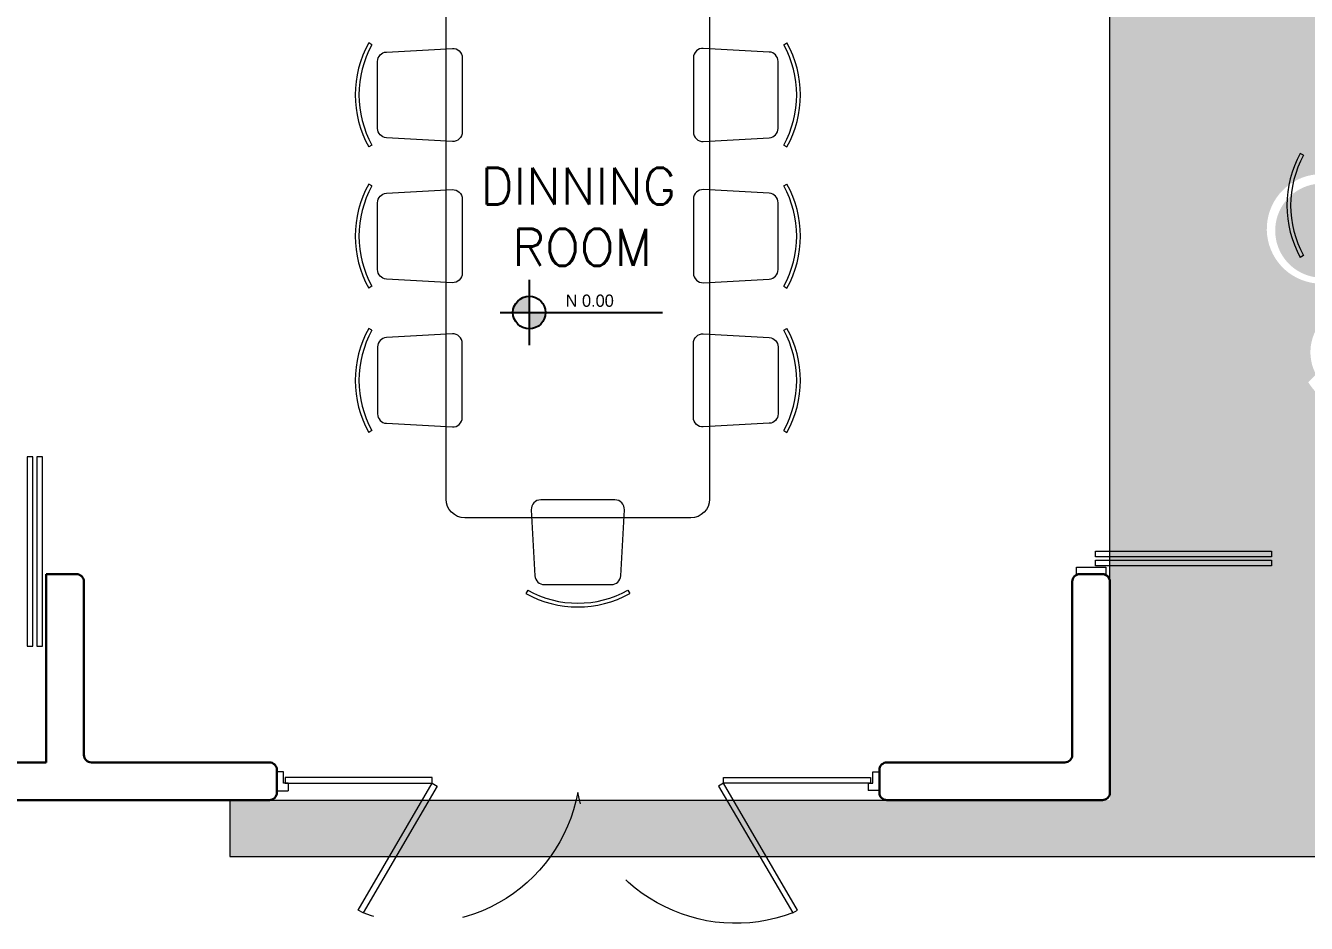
# Model space of a CAD drawing. Header units: metres. Extents: x -44 to 358, y -286 to 66.
# Drawn here: x 41.58 to 48.38, y -91.52 to -86.75 of the extents above; entities that cross this region are included whole.
import ezdxf

# ---------------------------------------------------------------- set-up
doc = ezdxf.new("R2010")
doc.units = ezdxf.units.M
doc.header["$LTSCALE"] = 0.3
doc.linetypes.add('HIDDEN2', pattern=[4.7624999999999975, 3.174999999999999, -1.587499999999999])
for name, color, linetype, lineweight in [('A-DOOR', 7, 'Continuous', 5), ('A-WALL', 7, 'Continuous', 30), ('baños', 141, 'Continuous', 0), ('Columnas', 7, 'Continuous', 18), ('MOBILIARIOS', 252, 'Continuous', 0), ('piso', 251, 'Continuous', 18), ('SE-2', 252, 'Continuous', 9)]:
    doc.layers.add(name, color=color, linetype=linetype, lineweight=lineweight)
doc.layers.add('hatch piso', color=253, linetype='Continuous', lineweight=0, transparency=0.7)
doc.layers.add('TEXTOS', color=4, linetype='Continuous')
doc.styles.add('ESC100-2mm', font='arial.ttf', dxfattribs={"height": 0.15})

# ---------------------------------------------------------------- blocks, each defined once
blk = doc.blocks.new('A$C9daa110d')
at = {"layer": 'A-DOOR'}
for p, q in [((1.633476927054289e-05, 0.1005227127141595), (0.06001633402468087, 0.100512911852725)), ((1.633476927054289e-05, 0.1005227127141595), (3.26695385979292e-05, 0.0005227126059708098)), ((0.06000980011680213, 0.06051291099994671), (0.0600163340244535, 0.1005129105035465)), ((3.14000973762586, 0.06000980011684476), (3.140016271533511, 0.1000097996204445)), ((3.200016270789149, 0.1000000001081887), (3.140016271533739, 0.1000098009696231)), ((3.200016270789149, 0.1000000001081887), (3.199999936019822, 0)), ((0.03499999968198608, 0.0005169954367829632), (0, 0.0005227126059708098)), ((0.03500980054343472, 0.06051699469219329), (0.03499999968198608, 0.0005169954367829632)), ((0.06000980011680213, 0.06051291099994671), (0.03500980054343472, 0.06051699469219329)), ((3.14000973762586, 0.06000980011684476), (3.165009737199227, 0.06000571642459818)), ((3.165009737199227, 0.06000571642459818), (3.164999936337779, 5.717169187846594e-06)), ((3.164999936337779, 5.717169187846594e-06), (3.199999936019822, 0))]:
    blk.add_line(p, q, dxfattribs=at)
for points in [[(0.4314092330020003, 0.7340958945085703), (0.8247074544361226, 0.06038799940252204), (0.8508633782872153, 0.07565734447823758), (0.457565156853093, 0.7493652395843071)], [(2.765838793269268, 0.7337145708262867), (2.372320495568999, 0.060135200383165), (2.346169561538147, 0.07541308966342086), (2.739687859238416, 0.748992460106571)], [(0.04460117791131779, 0.06051542796283371), (0.8247074544361226, 0.06038799940252204), (0.8247025071707412, 0.03010128239537835), (0.04459623064587959, 0.03022871095569002)], [(3.152426772093804, 0.06000777182291728), (2.372320495568999, 0.060135200383165), (2.372315548303675, 0.02984848337602131), (3.15242182482848, 0.02972105481577358)]]:
    blk.add_lwpolyline(points, close=True, dxfattribs=at)
at = {"layer": 'A-DOOR', "linetype": 'HIDDEN2'}
for centre, start, end in [((0.7599614829443908, -0.04884637082306398), 10.76134296711832, 110.7488073156987), ((2.43703077724183, -0.04912031622266966), 69.23247441770859, 169.2199387662857)]:
    blk.add_arc(centre, 0.8535720901146175, start, end, dxfattribs=at)
blk = doc.blocks.new('A$C19a6c55b')
at = {"layer": 'A-DOOR'}
for points in [[(-1.728039933368564e-11, 3.562536612712151), (0.1553727816562969, 3.562536612712151), (0.1553727816562969, 3.600000000031727), (-1.728039933368564e-11, 3.600000000031727)], [(0.1005140850720636, 3.525121904975762), (1.035720050799682, 3.525121904975762), (1.035720050799682, 3.555408622386935), (0.1005140850720636, 3.555408622386935)], [(0.1005140850720636, 3.477433492034365), (1.035720050799682, 3.477433492034365), (1.035720050799682, 3.507720209445537), (0.1005140850720636, 3.507720209445537)], [(0.1005140850720636, 0.122566508029152), (1.035720050799682, 0.122566508029152), (1.035720050799682, 0.09227979061797953), (0.1005140850720636, 0.09227979061797953)], [(0.1005140850720636, 0.07487809508775456), (1.035720050799682, 0.07487809508775456), (1.035720050799682, 0.04459137767658206), (0.1005140850720636, 0.04459137767658206)], [(-1.728039933368564e-11, 0.0374633873513659), (0.1553727816562969, 0.0374633873513659), (0.1553727816562969, 3.178968199790688e-11), (-1.728039933368564e-11, 3.178968199790688e-11)]]:
    blk.add_lwpolyline(points, close=True, dxfattribs=at)
blk = doc.blocks.new('PL BASE 1N NASAS 09')
at = {"layer": 'TEXTOS', "transparency": 33554534}
h = blk.add_hatch(color=256, dxfattribs=at)
h.dxf.hatch_style = 1
h.paths.add_polyline_path([(-96.46557318007744, -52.57425291447086, 0.4142135623730951), (-96.55211836813878, -52.66079810268363), (-96.46557318007744, -52.66079810268363)])
h.paths.add_polyline_path([(-96.37902799186467, -52.66079810268363), (-96.46557318007744, -52.66079810268363), (-96.46557318007744, -52.7473432908964, 0.4142135623730951)])
at = {"layer": 'A-DOOR'}
for points in [[(-99.10185211654857, -54.431916499058), (-99.10185211654857, -53.42641649905801), (-99.13213883395997, -53.42641649905801), (-99.13213883395997, -54.431916499058)], [(-99.0510294373463, -54.431916499058), (-99.0510294373463, -53.42641649905801), (-99.0813161547577, -53.42641649905801), (-99.0813161547577, -54.431916499058)]]:
    blk.add_lwpolyline(points, close=True, dxfattribs=at)
at = {"layer": 'A-WALL'}
for p, q in [((-99.0310712337411, -55.04971880325265), (-99.03107123374099, -54.04967998712061)), ((-99.0310712337411, -54.04967998712061), (-98.8710712337415, -54.04967998712061)), ((-98.83107123374107, -55.00971880325267), (-98.8310712337415, -54.08967998712059)), ((-99.0310712337411, -55.04971880325265), (-100.1310551813033, -55.0497188030884)), ((-97.84605503315241, -55.04971880325269), (-98.79107123374106, -55.04971880325265)), ((-97.8060550331524, -55.08971880325701), (-97.80605503316536, -55.20971880325706)), ((-97.8460550331656, -55.24971880325274), (-102.5710551624272, -55.24971880307616))]:
    blk.add_line(p, q, dxfattribs=at)
blk.add_lwpolyline([(-94.60605421592464, -55.20971880325269), (-94.60605421592464, -55.08971880325276, -0.4142135623731346), (-94.56605421592464, -55.04971880325276), (-93.62148344778741, -55.04971880325276, 0.414213562373095), (-93.5814834477874, -55.00971880325276), (-93.5814834477874, -54.0897886746898, -0.414213562373095), (-93.5414834477874, -54.0497886746898), (-93.4214834477872, -54.0497886746898, -0.414213562373095), (-93.38148344778719, -54.0897886746898), (-93.38148344778719, -55.20971880325269, -0.414213562373095), (-93.4214834477872, -55.24971880325269), (-94.56605421592464, -55.24971880325269, -0.414213562373095)], format="xyb", close=True, dxfattribs=at)
for centre, start, end in [((-98.8710712337415, -54.08967998712061), 2.651310382467988e-11, 90), ((-98.79107123374106, -55.00971880325265), 180.0000000000265, 269.9999999999973), ((-97.84605503315241, -55.08971880325269), 359.9999999938119, 89.99999999999726), ((-97.84605503316537, -55.20971880325274), 269.9999999996816, 359.9999999938119)]:
    blk.add_arc(centre, 0.04, start, end, dxfattribs=at)
at = {"layer": 'piso', "transparency": 33554687}
blk.add_line((-93.38148344778719, -54.08978867468981), (-93.3810712337413, -50.40978222417165), dxfattribs=at)
at = {"layer": 'piso'}
for p, q in [((-98.05600038232724, -55.2497188032528), (-98.05600038232724, -55.54971880325279)), ((-97.8460550331656, -55.24971880325274), (-94.56605421592464, -55.24971880325269)), ((-98.05600038232724, -55.54971880325279), (-88.18107123374125, -55.54971880325279))]:
    blk.add_line(p, q, dxfattribs=at)
at = {"layer": 'TEXTOS'}
for p, q in [((-96.46557318007744, -52.48682012883589), (-96.46557318007744, -52.83477607653114)), ((-96.61938859591628, -52.66079810268363), (-95.75851461601614, -52.66079810268363))]:
    blk.add_line(p, q, dxfattribs=at)
blk.add_circle((-96.46557318007744, -52.66079810268363), 0.08654518812586502, dxfattribs=at)
at = {"color": 1, "xscale": -1, "rotation": 180}
blk.add_blockref('A$C9daa110d', (-97.8060621282413, -55.09971880310571), dxfattribs=at)
at = {"layer": 'SE-2'}
blk.add_blockref('A$C19a6c55b', (-93.55875762456046, -54.04978867472159), dxfattribs=at)
at = {"layer": 'TEXTOS', "insert": (-97.88306422797069, -52.41199728802179), "char_height": 0.195, "width": 3.404876511770499, "attachment_point": 7}
blk.add_mtext('\\pi1.15922;{\\Fromans|c0;DINNING \\P\\pi1.32637;ROOM}', dxfattribs=at)
at = {"layer": 'TEXTOS', "insert": (-96.27260545934023, -52.56541085007686), "char_height": 0.065, "attachment_point": 1, "style": 'ESC100-2mm'}
blk.add_mtext_dynamic_manual_height_columns('{\\Ftxt|c0;N 0.00}', width=2.216942068900153, gutter_width=0.5, heights=[0], dxfattribs=at)
blk = doc.blocks.new('A$C74a5ad94')
at = {"layer": 'hatch piso'}
h = blk.add_hatch(dxfattribs=at)
h.set_pattern_fill('AR-BRSTD', color=256, scale=0.002, angle=-90.00000000000001)
h.set_pattern_definition([(270, (1.738522152507926, 199.9565753022005), (0.1354836, -2.178742458197296e-17), []), (0, (1.738522152507926, 199.9565753022005), (0.1354836, 0.2032), [0.1354836, -0.1354836])])
h.paths.add_polyline_path([(46.87643429775204, 21.20141929360636), (44.31461356321648, 21.20141929360636), (44.31461356321626, 15.39457763226542), (43.31461356319829, 15.39457763230899), (43.31461356321654, 21.20007763231192), (33.43966967023368, 21.20007763231192), (33.43966967023363, 20.90007763227855), (38.11461356321644, 20.90007763225232), (38.1146135632228, 0.9000776322654929), (33.43968441463863, 0.900077632259709), (33.43968441462187, 0.6000776322709811), (43.31461356319841, 0.6000776322539423), (43.31461356319863, 6.40550000004356), (44.31461356321648, 6.405499999999989), (44.31461356321626, 0.6014192936063409), (46.87643429775204, 0.6014192936063409)])
h.paths.add_polyline_path([(41.49711483982429, 14.05528881046817), (41.49711483982429, 13.60528881046835), (41.92227321132992, 13.60528881046835), (41.92227321132992, 12.60528881046835), (39.32227321132979, 12.60528881046835), (39.32227321132979, 13.60528881046835), (39.73901226793197, 13.60528881046835), (39.73901226793197, 14.05528881046817)], flags=16)
h.paths.add_polyline_path([(39.42919901734246, 16.54603973742715), (39.42919901734246, 17.54603973742715), (41.1291990173425, 17.54603973742715), (41.1291990173425, 16.54603973742715)], flags=16)
edge = h.paths.add_edge_path(flags=16)
edge.add_arc((42.61461356321644, 15.0945776322657), 0.1000000000000227, 90, 180, ccw=False)
edge.add_line((42.61461356321644, 15.19457763226572), (43.0146135632163, 15.19457763226572))
edge.add_arc((43.01461356321636, 15.09457763226564), 0.1000000000000796, 3.26281224261038e-11, 90.00000000003263, ccw=False)
edge.add_line((43.11461356321644, 15.0945776322657), (43.11461356321641, 14.84457763226573))
edge.add_arc((43.01461356321641, 14.84457763226571), 0.0999999999999801, -90.00000000000819, 8.185452315956354e-12, ccw=False)
edge.add_line((43.01461356321641, 14.74457763226573), (42.61461356321632, 14.74457763226573))
edge.add_arc((42.6146135632163, 14.84457763226573), 0.09999999999999432, 180, 270.00000000001626, ccw=False)
edge.add_line((42.5146135632163, 14.84457763226573), (42.51461356321641, 15.0945776322657))
edge = h.paths.add_edge_path(flags=16)
edge.add_arc((40.30835476608701, 17.94987037421461), 0.25, 0, 360)
edge = h.paths.add_edge_path(flags=16)
edge.add_ellipse((40.77227320685944, 11.86986642399316), major_axis=(0.7999549386161108, 0.008490947165668672), ratio=0.4192585178968346, start_angle=0, end_angle=360)
h.paths.add_polyline_path([(41.92227321132992, 12.25389572658869), (42.72227321137649, 12.25389572658869), (42.72227321137649, 11.45389572654213), (41.92227321132992, 11.45389572654213)], flags=16)
h.paths.add_polyline_path([(39.32227321132979, 12.25389572658869), (39.32227321132979, 11.45389572654213), (38.52227321128322, 11.45389572654213), (38.52227321128322, 12.25389572658869)], flags=16)
h.paths.add_polyline_path([(39.42919901734246, 18.35370101100207), (39.42919901734246, 19.35370101100207), (41.1291990173425, 19.35370101100207), (41.1291990173425, 18.35370101100207)], flags=16)
edge = h.paths.add_edge_path(flags=16)
edge.add_ellipse((40.77227320685944, 9.930211208272368), major_axis=(0.7999549386161108, -0.008490947165668672), ratio=0.4192585178968346, start_angle=0, end_angle=360, ccw=False)
h.paths.add_polyline_path([(41.92227321132992, 10.3461819057234), (42.72227321137649, 10.3461819057234), (42.72227321137649, 9.546181905676832), (41.92227321132992, 9.546181905676832)], flags=16)
h.paths.add_polyline_path([(39.32227321132979, 10.3461819057234), (39.32227321132979, 9.546181905676832), (38.52227321128322, 9.546181905676832), (38.52227321128322, 10.3461819057234)], flags=16)
edge = h.paths.add_edge_path(flags=16)
edge.add_line((42.51461356321653, 20.54244691163831), (42.51461356321644, 20.79244691163825))
edge.add_arc((42.61461356321644, 20.79244691163827), 0.0999999999999801, 89.99999999999193, 180.0000000000081, ccw=False)
edge.add_line((42.61461356321644, 20.89244691163825), (43.01461356321653, 20.89244691163825))
edge.add_arc((43.0146135632165, 20.79244691163831), 0.09999999999993747, -3.26281224261038e-11, 89.99999999998369, ccw=False)
edge.add_line((43.11461356321644, 20.79244691163825), (43.11461356321652, 20.54244691163831))
edge.add_arc((43.01461356321653, 20.54244691163829), 0.0999999999999801, -90.00000000000819, 8.185452315956354e-12, ccw=False)
edge.add_line((43.01461356321653, 20.44244691163831), (42.61461356321644, 20.44244691163831))
edge.add_arc((42.61461356321647, 20.54244691163825), 0.09999999999993747, 179.9999999999674, 269.99999999998374, ccw=False)
h.paths.add_polyline_path([(41.92227321132992, 9.194788821797175), (41.92227321132992, 8.194788821797175), (41.49711483982429, 8.194788821797175), (41.49711483982429, 7.744788821797357), (39.73901226793197, 7.744788821797357), (39.73901226793197, 8.194788821797175), (39.32227321132979, 8.194788821797175), (39.32227321132979, 9.194788821797175)], flags=16)
edge = h.paths.add_edge_path(flags=16)
edge.add_line((42.61461356321632, 7.04550000000026), (43.01461356321641, 7.04550000000026))
edge.add_arc((43.01461356321644, 6.945500000000266), 0.09999999999999432, 0, 90.00000000001631, ccw=False)
edge.add_line((43.11461356321644, 6.945500000000266), (43.11461356321632, 6.695500000000294))
edge.add_arc((43.0146135632163, 6.695500000000294), 0.1000000000000227, -90, 0, ccw=False)
edge.add_line((43.0146135632163, 6.595500000000271), (42.61461356321644, 6.595500000000271))
edge.add_arc((42.61461356321638, 6.695500000000351), 0.1000000000000796, 180.0000000000326, 270.00000000003257, ccw=False)
edge.add_line((42.5146135632163, 6.695500000000294), (42.51461356321641, 6.945500000000266))
edge.add_arc((42.61461356321638, 6.945500000000294), 0.0999999999999659, 90.00000000003263, 180.0000000000163, ccw=False)
edge = h.paths.add_edge_path(flags=0)
edge.add_line((39.71779914608106, 4.741725950439644), (39.67402031170531, 4.769422946230264))
edge.add_line((39.67402031170531, 4.769422946230264), (39.6472881004841, 4.727169083883297))
edge.add_line((39.6472881004841, 4.727169083883297), (39.56278037579065, 4.780633506326012))
edge.add_arc((39.42911931968405, 4.569364194592239), 0.2499999999999819, 57.68021319181359, 237.6802131918136)
edge.add_line((39.29545826357747, 4.358094882858467), (39.37996598827118, 4.304630460415552))
edge.add_line((39.37996598827118, 4.304630460415552), (39.35323377704987, 4.262376598068755))
edge.add_line((39.35323377704987, 4.262376598068755), (39.4072796835413, 4.228184064943207))
edge.add_arc((40.49035827487273, 3.923937840645635), 1.124999999999911, 133.3709649465783, 164.3094841489595, ccw=False)
edge = h.paths.add_edge_path(flags=16)
edge.add_arc((39.23833224085567, 3.933023049725875), 0.2909391300207996, 89.2588743430332, 335.97933893623923, ccw=False)
edge.add_line((39.24209545767366, 4.223937840646585), (39.34209545767391, 4.223937840646556))
edge.add_line((39.34209545767391, 4.223937840646556), (39.34209545767391, 4.173937840646573))
edge.add_line((39.34209545767391, 4.173937840646573), (39.2420954576732, 4.173937840646573))
edge.add_arc((39.24209545767314, 3.923937840646573), 0.25, 89.99999999998371, 269.9999999999902)
edge.add_line((39.24209545767309, 3.673937840646573), (39.34209545767322, 3.673937840646573))
edge.add_line((39.34209545767322, 3.673937840646573), (39.342095457673, 3.623937840646477))
edge.add_line((39.342095457673, 3.623937840646477), (39.41399141327594, 3.623937840646391))
edge.add_line((39.41399141327594, 3.623937840646391), (39.35323377704987, 3.585499083224164))
edge.add_line((39.35323377704987, 3.585499083224164), (39.37996598827118, 3.543245220877367))
edge.add_line((39.37996598827118, 3.543245220877367), (39.2954582635773, 3.489780798434367))
edge.add_arc((39.42911931968405, 3.27851148670068), 0.2499999999999934, 122.3197868082271, 302.3197868081512)
edge.add_line((39.56278037579051, 3.067242174966822), (39.6472881004841, 3.120706597409622))
edge.add_line((39.6472881004841, 3.120706597409622), (39.67402031170531, 3.078452735062655))
edge.add_line((39.67402031170531, 3.078452735062655), (39.58951258701182, 3.024988312619996))
edge.add_arc((39.42394027093667, 3.275159870055219), 0.3000000000000866, 211.2742799023337, 303.49798923904575, ccw=False)
edge.add_arc((39.51884985669349, 2.793679985111396), 0.4790926908531943, -37.75931426553501, 137.1634994422355, ccw=False)
edge.add_arc((39.8522756362193, 2.712717358683363), 0.2171929796369701, 282.0494044415422, 481.7281917725827)
edge.add_line((39.73805597239522, 2.897451380453845), (39.7781188460645, 2.989075428352436))
edge.add_line((39.7781188460645, 2.989075428352436), (39.82393087001407, 2.969043991518021))
edge.add_line((39.82393087001407, 2.969043991518021), (39.7838679963447, 2.877419943619117))
edge.add_arc((40.02409124971371, 2.802792917320701), 0.2515480163176458, -29.977208623414526, 162.7422291662654, ccw=False)
edge.add_line((40.24198823583862, 2.677105575272975), (40.28205110950813, 2.768729623171936))
edge.add_line((40.28205110950813, 2.768729623171936), (40.32786313345758, 2.748698186337265))
edge.add_line((40.32786313345758, 2.748698186337265), (40.35666671932364, 2.814572171135438))
edge.add_line((40.35666671932364, 2.814572171135438), (40.36754460979051, 2.743503894590532))
edge.add_line((40.36754460979051, 2.743503894590532), (40.41696900087692, 2.751068917112235))
edge.add_line((40.41696900087692, 2.751068917112235), (40.43209904591973, 2.652220134939711))
edge.add_arc((40.67715104114367, 2.703568871903386), 0.2503740664505842, 5.569938851973177, 191.8346553073248, ccw=False)
edge.add_line((40.92634295678255, 2.72787036015481), (40.9112129117396, 2.826719142327448))
edge.add_line((40.9112129117396, 2.826719142327448), (40.960637302826, 2.834284164848953))
edge.add_line((40.960637302826, 2.834284164848953), (40.94975941235936, 2.905352441392921))
edge.add_line((40.94975941235936, 2.905352441392921), (40.99694831368134, 2.85111005921857))
edge.add_line((40.99694831368134, 2.85111005921857), (41.03467114643337, 2.883927552864208))
edge.add_line((41.03467114643337, 2.883927552864208), (41.10030613372456, 2.808481887360102))
edge.add_arc((41.30780321194464, 2.950863949569737), 0.2516499336557487, 47.586710559375774, 214.4574572161482, ccw=False)
edge.add_line((41.47753446124358, 3.136656823815144), (41.41189947395247, 3.212102489318823))
edge.add_line((41.41189947395247, 3.212102489318823), (41.4496223067045, 3.244919982964291))
edge.add_line((41.4496223067045, 3.244919982964291), (41.39534633503246, 3.307308763288376))
edge.add_line((41.39534633503246, 3.307308763288376), (41.47326759612639, 3.279622700353627))
edge.add_line((41.47326759612639, 3.279622700353627), (41.49000773299423, 3.326737112348866))
edge.add_line((41.49000773299423, 3.326737112348866), (41.58423655698417, 3.293256838613047))
edge.add_arc((41.65758969151545, 3.532505467873875), 0.2502410616760513, 67.92434522055379, 252.9545688689378, ccw=False)
edge.add_line((41.75163792566372, 3.764400958563868), (41.6574091016733, 3.797881232299829))
edge.add_line((41.6574091016733, 3.797881232299829), (41.67414923854136, 3.844995644295011))
edge.add_line((41.67414923854136, 3.844995644295011), (41.60640252508102, 3.869066607035649))
edge.add_line((41.60640252508102, 3.869066607035649), (41.67652313238665, 3.884945173187077))
edge.add_line((41.67652313238665, 3.884945173187077), (41.66548039290393, 3.933710508259338))
edge.add_line((41.66548039290393, 3.933710508259338), (41.76301106304908, 3.955795987224917))
edge.add_arc((41.67868295476495, 4.193029806124912), 0.2517759215585634, 95.9500134262143, 289.56847427955125, ccw=False)
edge.add_line((41.65258366822223, 4.443449337948266), (41.55505299807743, 4.421363858982801))
edge.add_line((41.55505299807743, 4.421363858982801), (41.54401025859494, 4.470129194055232))
edge.add_line((41.54401025859494, 4.470129194055232), (41.4738896512884, 4.454250627903576))
edge.add_line((41.4738896512884, 4.454250627903576), (41.52465759737851, 4.505158820581386))
edge.add_line((41.52465759737851, 4.505158820581386), (41.48925352474913, 4.540465358803914))
edge.add_line((41.48925352474913, 4.540465358803914), (41.55986660119461, 4.611273504063149))
edge.add_arc((41.38284623804799, 4.787806195175719), 0.2500000000000276, 315.0790306611175, 495.0790306611176)
edge.add_line((41.20582587490134, 4.964338886288289), (41.13521279845628, 4.893530741029423))
edge.add_line((41.13521279845628, 4.893530741029423), (41.0998087258269, 4.92883727925215))
edge.add_line((41.0998087258269, 4.92883727925215), (41.1704218022719, 4.999645424510675))
edge.add_arc((41.34607913272021, 4.888055096422249), 0.2081054998386675, -66.66126001738809, 147.5733142981679, ccw=False)
edge.add_arc((41.69418004694739, 5.813118938347216), 1.147321265390582, 197.4890942626398, 256.61195041888857, ccw=False)
edge.add_arc((40.57867028117488, 5.169072793309539), 0.3000000000000184, -4.056946773256527, 85.94305322670817, ccw=False)
edge.add_line((40.87791854896938, 5.147848415297631), (40.87084375629883, 5.04809899269938))
edge.add_line((40.87084375629883, 5.04809899269938), (40.82096904499969, 5.051636389034485))
edge.add_line((40.82096904499969, 5.051636389034485), (40.82804383767038, 5.151385811632906))
edge.add_arc((40.57867028117499, 5.169072793309823), 0.2499999999999791, 355.9430532266679, 535.9430532266679)
edge.add_line((40.32929672467964, 5.18675977498674), (40.32222193200874, 5.087010352387807))
edge.add_line((40.32222193200874, 5.087010352387807), (40.27234722070961, 5.090547748723139))
edge.add_line((40.27234722070961, 5.090547748723139), (40.26726073091214, 5.018831948138683))
edge.add_line((40.26726073091214, 5.018831948138683), (40.23321676912434, 5.082156801851255))
edge.add_line((40.23321676912434, 5.082156801851255), (40.18917753688771, 5.058480948666585))
edge.add_line((40.18917753688771, 5.058480948666585), (40.14182583051837, 5.146559413140039))
edge.add_arc((39.65208200173601, 5.529563233170336), 0.6217241703426248, 274.5528404303045, 321.9728396393702, ccw=False)
edge.add_line((39.701433508153, 4.909800881294558), (39.74878521452212, 4.821722416821359))
edge.add_line((39.74878521452212, 4.821722416821359), (39.70474598228549, 4.798046563637001))
edge.add_line((39.70474598228549, 4.798046563637001), (39.65739427591635, 4.886125028110172))
edge.add_arc((39.91865285804585, 5.03358333836664), 0.3000000000000281, 117.21733312906969, 209.4410424654766, ccw=False)
edge.add_arc((40.95760202941418, 4.312022033265293), 1.536286398669192, 139.9591478279679, 198.8921358504717)
edge = h.paths.add_edge_path(flags=0)
edge.add_arc((40.49035827485733, 3.92393784064646), 0.6999999999999886, 0, 360)
edge = h.paths.add_edge_path(flags=16)
edge.add_line((42.61461356321644, 1.357630720628009), (43.0146135632163, 1.357630720628009))
edge.add_arc((43.01461356321636, 1.25763072062793), 0.1000000000000796, 3.26281224261038e-11, 90.00000000003263, ccw=False)
edge.add_line((43.11461356321644, 1.257630720627986), (43.11461356321632, 1.007630720627986))
edge.add_arc((43.0146135632163, 1.007630720627986), 0.1000000000000227, -90, 0, ccw=False)
edge.add_line((43.0146135632163, 0.9076307206279637), (42.61461356321644, 0.9076307206279637))
edge.add_arc((42.61461356321638, 1.007630720628043), 0.1000000000000796, 180.0000000000326, 270.00000000003257, ccw=False)
edge.add_line((42.5146135632163, 1.007630720627986), (42.51461356321641, 1.257630720627986))
edge.add_arc((42.61461356321644, 1.257630720627986), 0.1000000000000227, 90, 180, ccw=False)
at = {"layer": 'MOBILIARIOS'}
for p, q in [((34.19460844288525, 4.911044956766929), (34.17712529736283, 4.920757815390445)), ((36.38134368295115, 4.911044956766929), (36.39882682847357, 4.920757815390445)), ((34.19460844288525, 4.37818561083661), (34.17712529736283, 4.368472752213094)), ((36.38134368295115, 4.37818561083661), (36.39882682847357, 4.368472752213094)), ((39.14294305540716, 4.324441237721913), (39.12545990988474, 4.334154096345429)), ((34.19460844288525, 4.161044956766929), (34.17712529736283, 4.170757815390445)), ((36.38134368295115, 4.161044956766929), (36.39882682847357, 4.170757815390445)), ((39.14294305540716, 3.791581891791594), (39.12545990988474, 3.781869033168078)), ((34.19460844288525, 3.62818561083661), (34.17712529736283, 3.618472752213094)), ((36.38134368295115, 3.62818561083661), (36.39882682847357, 3.618472752213094)), ((34.19460844288525, 3.394929461584454), (34.17712529736283, 3.404642320207969)), ((36.38134368295115, 3.394929461584454), (36.39882682847357, 3.404642320207969)), ((34.19460844288525, 2.862070115654134), (34.17712529736283, 2.852357257030619)), ((36.38134368295115, 2.862070115654134), (36.39882682847357, 2.852357257030619)), ((35.02154638995304, 2.014682243887748), (35.01183353132953, 1.997199098365328)), ((35.55440573588336, 2.014682243887748), (35.56411859450688, 1.997199098365328))]:
    blk.add_line(p, q, dxfattribs=at)
for points in [[(35.98797606291814, 5.298770792059869), (35.98797606291814, 2.498770792059688, -0.414213562373095), (35.88797606291823, 2.398770792059779), (34.68797606291818, 2.398770792059779, -0.414213562373095), (34.58797606291816, 2.498770792059688), (34.58797606291816, 5.298770792059869, -0.414213562373095), (34.68797606291818, 5.398770792059779), (35.88797606291823, 5.398770792059779, -0.414213562373095)], [(34.22418185422234, 4.466914607072269), (34.22418185422234, 4.82231596053127, -0.3980502806704841), (34.27140835324118, 4.872238978191646), (34.62140835324121, 4.891683422636035, -0.4305637126590388), (34.67418185422227, 4.841760404975659), (34.67418185422227, 4.44747016262788, -0.4305637126590388), (34.62140835324121, 4.397547144967504), (34.27140835324118, 4.416991589411893, -0.3980502806704841)], [(36.35177027161407, 4.466914607072269), (36.35177027161407, 4.82231596053127, 0.3980502806704841), (36.30454377259522, 4.872238978191646), (35.9545437725952, 4.891683422636035, 0.4305637126590388), (35.90177027161403, 4.841760404975659), (35.90177027161403, 4.44747016262788, 0.4305637126590388), (35.9545437725952, 4.397547144967504), (36.30454377259522, 4.416991589411893, 0.3980502806704841)], [(34.22418185422234, 3.716914607072269), (34.22418185422234, 4.07231596053127, -0.3980502806704841), (34.27140835324118, 4.122238978191646), (34.62140835324121, 4.141683422636035, -0.4305637126590388), (34.67418185422227, 4.091760404975659), (34.67418185422227, 3.69747016262788, -0.4305637126590388), (34.62140835324121, 3.647547144967504), (34.27140835324118, 3.666991589411893, -0.3980502806704841)], [(36.35177027161407, 3.716914607072269), (36.35177027161407, 4.07231596053127, 0.3980502806704841), (36.30454377259522, 4.122238978191646), (35.9545437725952, 4.141683422636035, 0.4305637126590388), (35.90177027161403, 4.091760404975659), (35.90177027161403, 3.69747016262788, 0.4305637126590388), (35.9545437725952, 3.647547144967504), (36.30454377259522, 3.666991589411893, 0.3980502806704841)], [(34.22418185422234, 3.306200465348795), (34.22418185422234, 2.950799111889793, 0.3980502806704841), (34.27140835324118, 2.900876094229417), (34.62140835324121, 2.881431649785029, 0.4305637126590388), (34.67418185422227, 2.931354667445405), (34.67418185422227, 3.325644909793184, 0.4305637126590388), (34.62140835324121, 3.375567927453559), (34.27140835324118, 3.356123483009171, 0.3980502806704841)], [(36.35177027161407, 3.306200465348795), (36.35177027161407, 2.950799111889793, -0.3980502806704841), (36.30454377259522, 2.900876094229417), (35.9545437725952, 2.881431649785029, -0.4305637126590388), (35.90177027161403, 2.931354667445405), (35.90177027161403, 3.325644909793184, -0.4305637126590388), (35.9545437725952, 3.375567927453559), (36.30454377259522, 3.356123483009171, -0.3980502806704841)], [(35.1102753861887, 2.044255655224717), (35.46567673964771, 2.044255655224717, 0.3980502806704841), (35.51559975730808, 2.091482154243678), (35.53504420175247, 2.441482154243587, 0.4305637126590388), (35.48512118409209, 2.494255655224762), (35.09083094174431, 2.494255655224762, 0.4305637126590388), (35.04090792408394, 2.441482154243587), (35.06035236852833, 2.091482154243678, 0.3980502806704841)]]:
    blk.add_lwpolyline(points, format="xyb", close=True, dxfattribs=at)
for centre, radius, start, end in [((34.67418185422227, 4.64461528380177), 0.5686122742864268, 150.9453959009024, 209.0546040990975), ((34.67418185422227, 4.64461528380177), 0.5486122742864268, 150.9453959009024, 209.0546040990975), ((35.90177027161403, 4.64461528380177), 0.5486122742864268, 330.9453959009006, 29.05460409909937), ((35.90177027161403, 4.64461528380177), 0.5686122742864268, 330.9453959009006, 29.05460409909937), ((39.62251646674423, 4.058011564756754), 0.5686122742864268, 150.9453959009156, 209.0546040990837), ((39.62251646674423, 4.058011564756754), 0.5486122742864268, 150.9453959009156, 209.0546040990837), ((34.67418185422227, 3.89461528380177), 0.5686122742864268, 150.9453959009024, 209.0546040990975), ((34.67418185422227, 3.89461528380177), 0.5486122742864268, 150.9453959009024, 209.0546040990975), ((35.90177027161403, 3.89461528380177), 0.5486122742864268, 330.9453959009006, 29.05460409909937), ((35.90177027161403, 3.89461528380177), 0.5686122742864268, 330.9453959009006, 29.05460409909937), ((34.67418185422227, 3.128499788619294), 0.5686122742864268, 150.9453959009156, 209.0546040990844), ((35.90177027161403, 3.128499788619294), 0.5686122742864268, 330.9453959009156, 29.05460409908443), ((34.67418185422227, 3.128499788619294), 0.5486122742864268, 150.9453959009156, 209.0546040990844), ((35.90177027161403, 3.128499788619294), 0.5486122742864268, 330.9453959009156, 29.05460409908443), ((35.2879760629182, 2.494255655224762), 0.5686122742864268, 240.9453959009042, 299.0546040990957), ((35.2879760629182, 2.494255655224762), 0.5486122742864268, 240.9453959009042, 299.0546040990957)]:
    blk.add_arc(centre, radius, start, end, dxfattribs=at)
at = {"layer": 'baños'}
blk.add_blockref('PL BASE 1N NASAS 09', (131.4956847969575, 56.14979643551814), dxfattribs=at)

msp = doc.modelspace()

# ---------------------------------------------------------------- block references
at = {"layer": 'Columnas', "ltscale": 0.2}
msp.add_blockref('A$C74a5ad94', (9.227254350587735, -91.76556794796709), dxfattribs=at)

doc.saveas('drawing.dxf')
